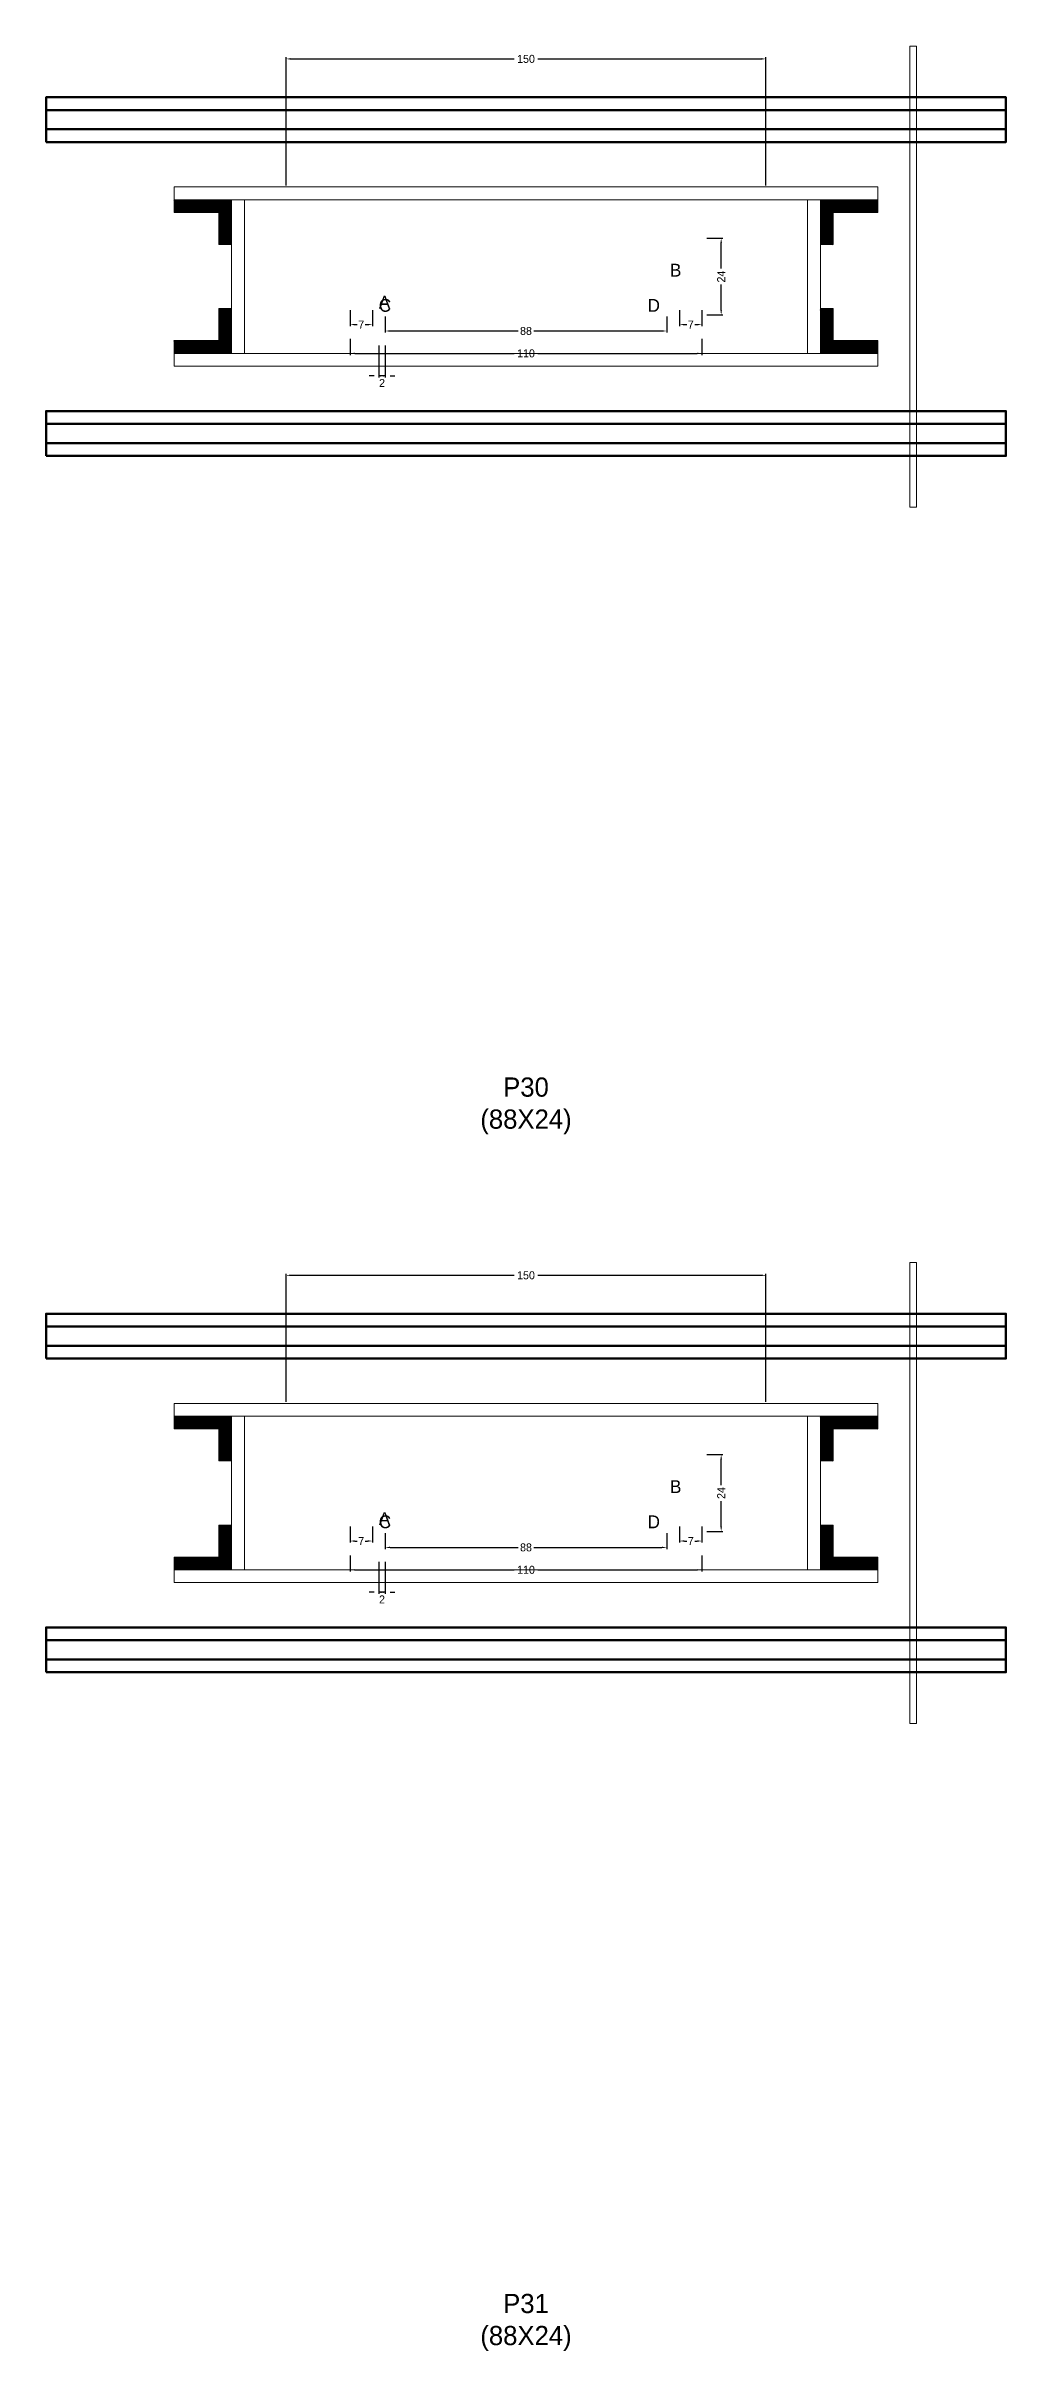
# Model space of a CAD drawing. Header units: centimetres. Extents: x -7000 to 4307, y -13306 to 295.
# Drawn here: x -150 to 150, y -11148 to -10428 of the extents above; entities that cross this region are included whole.
import ezdxf

# ---------------------------------------------------------------- set-up
doc = ezdxf.new("R2010")
doc.units = ezdxf.units.CM
for name, color, linetype in [('COTA', 241, 'Continuous'), ('GRAVATA', 224, 'Continuous'), ('Hachura', 251, 'Continuous'), ('NOMENCLATURA', 7, 'Continuous'), ('SARRAFO', 251, 'Continuous')]:
    doc.layers.add(name, color=color, linetype=linetype)
doc.dimstyles.new('cotax2', dxfattribs={"dimtxt": 2.5, "dimasz": 1.5, "dimexe": 0.5, "dimexo": 0.5, "dimgap": 0.5, "dimtad": 1, "dimcen": 2.5, "dimazin": 3, "dimtfac": 1, "dimtmove": 0, "dimatfit": 3})

# ---------------------------------------------------------------- blocks, each defined once
blk = doc.blocks.new('_CLOSEDFILLED')
at = {"color": 0, "linetype": 'BYBLOCK'}
blk.add_solid([(-1, 0.16), (0, 0), (-1, -0.16)], dxfattribs=at)
blk = doc.blocks.new('*D966')
for p, q in [((-55, -10519.5), (-55, -10524.5)), ((-53.5, -10524), (-3.75, -10524)), ((3.75, -10524), (53.5, -10524)), ((55, -10519.5), (55, -10524.5))]:
    blk.add_line(p, q)
at = {"layer": 'Defpoints'}
for p in [(-55, -10519), (55, -10519), (-55, -10524)]:
    blk.add_point(p, dxfattribs=at)
at = {"layer": 'COTA', "xscale": 1.5, "yscale": 1.5, "rotation": 180}
blk.add_blockref('_CLOSEDFILLED', (-55, -10524), dxfattribs=at)
at = {"layer": 'COTA', "xscale": 1.5, "yscale": 1.5}
blk.add_blockref('_CLOSEDFILLED', (55, -10524), dxfattribs=at)
at = {"layer": 'COTA', "insert": (0, -10524), "char_height": 2.5, "attachment_point": 5}
blk.add_mtext('110', dxfattribs=at)
blk = doc.blocks.new('*D967')
for p, q in [((-44, -10512.5), (-44, -10517.5)), ((-42.5, -10517), (-2.5, -10517)), ((2.5, -10517), (42.5, -10517)), ((44, -10512.5), (44, -10517.5))]:
    blk.add_line(p, q)
at = {"layer": 'Defpoints'}
for p in [(-44, -10512), (44, -10512), (-44, -10517)]:
    blk.add_point(p, dxfattribs=at)
at = {"layer": 'COTA', "xscale": 1.5, "yscale": 1.5, "rotation": 180}
blk.add_blockref('_CLOSEDFILLED', (-44, -10517), dxfattribs=at)
at = {"layer": 'COTA', "xscale": 1.5, "yscale": 1.5}
blk.add_blockref('_CLOSEDFILLED', (44, -10517), dxfattribs=at)
at = {"layer": 'COTA', "insert": (0, -10517), "char_height": 2.5, "attachment_point": 5}
blk.add_mtext('88', dxfattribs=at)
blk = doc.blocks.new('*D968')
for p, q in [((56.5, -10488), (61.5, -10488)), ((61, -10497.5), (61, -10489.5)), ((61, -10510.5), (61, -10502.5)), ((56.5, -10512), (61.5, -10512))]:
    blk.add_line(p, q)
at = {"layer": 'Defpoints'}
for p in [(56, -10488), (56, -10512), (61, -10512)]:
    blk.add_point(p, dxfattribs=at)
at = {"layer": 'COTA', "xscale": 1.5, "yscale": 1.5}
for p, rotation in [((61, -10488), 90), ((61, -10512), 270)]:
    blk.add_blockref('_CLOSEDFILLED', p, dxfattribs=dict(at, rotation=rotation))
at = {"layer": 'COTA', "insert": (61, -10500), "char_height": 2.5, "attachment_point": 5, "rotation": 90}
blk.add_mtext('24', dxfattribs=at)
blk = doc.blocks.new('*D969')
for p, q in [((-55, -10510.5), (-55, -10515.5)), ((-48, -10510.5), (-48, -10515.5)), ((-53.5, -10515), (-52.75, -10515)), ((-50.25, -10515), (-49.5, -10515))]:
    blk.add_line(p, q)
at = {"layer": 'Defpoints'}
for p in [(-55, -10510), (-48, -10510), (-55, -10515)]:
    blk.add_point(p, dxfattribs=at)
at = {"layer": 'COTA', "xscale": 1.5, "yscale": 1.5, "rotation": 180}
blk.add_blockref('_CLOSEDFILLED', (-55, -10515), dxfattribs=at)
at = {"layer": 'COTA', "xscale": 1.5, "yscale": 1.5}
blk.add_blockref('_CLOSEDFILLED', (-48, -10515), dxfattribs=at)
at = {"layer": 'COTA', "insert": (-51.5, -10515), "char_height": 2.5, "attachment_point": 5}
blk.add_mtext('7', dxfattribs=at)
blk = doc.blocks.new('*D970')
for p, q in [((48, -10510.5), (48, -10515.5)), ((55, -10510.5), (55, -10515.5)), ((49.5, -10515), (50.25, -10515)), ((52.75, -10515), (53.5, -10515))]:
    blk.add_line(p, q)
at = {"layer": 'Defpoints'}
for p in [(48, -10510), (55, -10510), (48, -10515)]:
    blk.add_point(p, dxfattribs=at)
at = {"layer": 'COTA', "xscale": 1.5, "yscale": 1.5, "rotation": 180}
blk.add_blockref('_CLOSEDFILLED', (48, -10515), dxfattribs=at)
at = {"layer": 'COTA', "xscale": 1.5, "yscale": 1.5}
blk.add_blockref('_CLOSEDFILLED', (55, -10515), dxfattribs=at)
at = {"layer": 'COTA', "insert": (51.5, -10515), "char_height": 2.5, "attachment_point": 5}
blk.add_mtext('7', dxfattribs=at)
blk = doc.blocks.new('*D971')
for p, q in [((-75, -10471.5), (-75, -10431.5)), ((-73.5, -10432), (-3.75, -10432)), ((3.75, -10432), (73.5, -10432)), ((75, -10471.5), (75, -10431.5))]:
    blk.add_line(p, q)
at = {"layer": 'Defpoints'}
for p in [(-75, -10432), (-75, -10472), (75, -10472)]:
    blk.add_point(p, dxfattribs=at)
at = {"layer": 'COTA', "xscale": 1.5, "yscale": 1.5, "rotation": 180}
blk.add_blockref('_CLOSEDFILLED', (-75, -10432), dxfattribs=at)
at = {"layer": 'COTA', "xscale": 1.5, "yscale": 1.5}
blk.add_blockref('_CLOSEDFILLED', (75, -10432), dxfattribs=at)
at = {"layer": 'COTA', "insert": (0, -10432), "char_height": 2.5, "attachment_point": 5}
blk.add_mtext('150', dxfattribs=at)
blk = doc.blocks.new('*D1000')
for p, q in [((-55, -10899.5), (-55, -10904.5)), ((55, -10899.5), (55, -10904.5)), ((-53.5, -10904), (-3.75, -10904)), ((3.75, -10904), (53.5, -10904))]:
    blk.add_line(p, q)
at = {"layer": 'Defpoints'}
for p in [(-55, -10899), (55, -10899), (-55, -10904)]:
    blk.add_point(p, dxfattribs=at)
at = {"layer": 'COTA', "xscale": 1.5, "yscale": 1.5, "rotation": 180}
blk.add_blockref('_CLOSEDFILLED', (-55, -10904), dxfattribs=at)
at = {"layer": 'COTA', "xscale": 1.5, "yscale": 1.5}
blk.add_blockref('_CLOSEDFILLED', (55, -10904), dxfattribs=at)
at = {"layer": 'COTA', "insert": (0, -10904), "char_height": 2.5, "attachment_point": 5}
blk.add_mtext('110', dxfattribs=at)
blk = doc.blocks.new('*D1001')
for p, q in [((-44, -10892.5), (-44, -10897.5)), ((44, -10892.5), (44, -10897.5)), ((-42.5, -10897), (-2.5, -10897)), ((2.5, -10897), (42.5, -10897))]:
    blk.add_line(p, q)
at = {"layer": 'Defpoints'}
for p in [(-44, -10892), (44, -10892), (-44, -10897)]:
    blk.add_point(p, dxfattribs=at)
at = {"layer": 'COTA', "xscale": 1.5, "yscale": 1.5, "rotation": 180}
blk.add_blockref('_CLOSEDFILLED', (-44, -10897), dxfattribs=at)
at = {"layer": 'COTA', "xscale": 1.5, "yscale": 1.5}
blk.add_blockref('_CLOSEDFILLED', (44, -10897), dxfattribs=at)
at = {"layer": 'COTA', "insert": (0, -10897), "char_height": 2.5, "attachment_point": 5}
blk.add_mtext('88', dxfattribs=at)
blk = doc.blocks.new('*D1002')
for p, q in [((56.5, -10868), (61.5, -10868)), ((61, -10877.5), (61, -10869.5)), ((61, -10890.5), (61, -10882.5)), ((56.5, -10892), (61.5, -10892))]:
    blk.add_line(p, q)
at = {"layer": 'Defpoints'}
for p in [(56, -10868), (56, -10892), (61, -10892)]:
    blk.add_point(p, dxfattribs=at)
at = {"layer": 'COTA', "xscale": 1.5, "yscale": 1.5}
for p, rotation in [((61, -10868), 90), ((61, -10892), 270)]:
    blk.add_blockref('_CLOSEDFILLED', p, dxfattribs=dict(at, rotation=rotation))
at = {"layer": 'COTA', "insert": (61, -10880), "char_height": 2.5, "attachment_point": 5, "rotation": 90}
blk.add_mtext('24', dxfattribs=at)
blk = doc.blocks.new('*D1003')
for p, q in [((-55, -10890.5), (-55, -10895.5)), ((-48, -10890.5), (-48, -10895.5)), ((-53.5, -10895), (-52.75, -10895)), ((-50.25, -10895), (-49.5, -10895))]:
    blk.add_line(p, q)
at = {"layer": 'Defpoints'}
for p in [(-55, -10890), (-48, -10890), (-55, -10895)]:
    blk.add_point(p, dxfattribs=at)
at = {"layer": 'COTA', "xscale": 1.5, "yscale": 1.5, "rotation": 180}
blk.add_blockref('_CLOSEDFILLED', (-55, -10895), dxfattribs=at)
at = {"layer": 'COTA', "xscale": 1.5, "yscale": 1.5}
blk.add_blockref('_CLOSEDFILLED', (-48, -10895), dxfattribs=at)
at = {"layer": 'COTA', "insert": (-51.5, -10895), "char_height": 2.5, "attachment_point": 5}
blk.add_mtext('7', dxfattribs=at)
blk = doc.blocks.new('*D1004')
for p, q in [((48, -10890.5), (48, -10895.5)), ((55, -10890.5), (55, -10895.5)), ((49.5, -10895), (50.25, -10895)), ((52.75, -10895), (53.5, -10895))]:
    blk.add_line(p, q)
at = {"layer": 'Defpoints'}
for p in [(48, -10890), (55, -10890), (48, -10895)]:
    blk.add_point(p, dxfattribs=at)
at = {"layer": 'COTA', "xscale": 1.5, "yscale": 1.5, "rotation": 180}
blk.add_blockref('_CLOSEDFILLED', (48, -10895), dxfattribs=at)
at = {"layer": 'COTA', "xscale": 1.5, "yscale": 1.5}
blk.add_blockref('_CLOSEDFILLED', (55, -10895), dxfattribs=at)
at = {"layer": 'COTA', "insert": (51.5, -10895), "char_height": 2.5, "attachment_point": 5}
blk.add_mtext('7', dxfattribs=at)
blk = doc.blocks.new('*D1005')
for p, q in [((-75, -10851.5), (-75, -10811.5)), ((-73.5, -10812), (-3.75, -10812)), ((3.75, -10812), (73.5, -10812)), ((75, -10851.5), (75, -10811.5))]:
    blk.add_line(p, q)
at = {"layer": 'Defpoints'}
for p in [(-75, -10812), (-75, -10852), (75, -10852)]:
    blk.add_point(p, dxfattribs=at)
at = {"layer": 'COTA', "xscale": 1.5, "yscale": 1.5, "rotation": 180}
blk.add_blockref('_CLOSEDFILLED', (-75, -10812), dxfattribs=at)
at = {"layer": 'COTA', "xscale": 1.5, "yscale": 1.5}
blk.add_blockref('_CLOSEDFILLED', (75, -10812), dxfattribs=at)
at = {"layer": 'COTA', "insert": (0, -10812), "char_height": 2.5, "attachment_point": 5}
blk.add_mtext('150', dxfattribs=at)

msp = doc.modelspace()

# ---------------------------------------------------------------- hatches: boundary and pattern name
at = {"layer": 'SARRAFO'}
h = msp.add_hatch(dxfattribs=at)
h.set_pattern_fill('SOLID', scale=2)
h.paths.add_polyline_path([(-110, -10480), (-96, -10480), (-96, -10476), (-110, -10476)])
h = msp.add_hatch(dxfattribs=at)
h.set_pattern_fill('SOLID', scale=2)
h.paths.add_polyline_path([(-96, -10490), (-92, -10490), (-92, -10476), (-96, -10476)])
h = msp.add_hatch(dxfattribs=at)
h.set_pattern_fill('SOLID', scale=2)
h.paths.add_polyline_path([(92, -10490), (96, -10490), (96, -10476), (92, -10476)])
h = msp.add_hatch(dxfattribs=at)
h.set_pattern_fill('SOLID', scale=2)
h.paths.add_polyline_path([(96, -10480), (110, -10480), (110, -10476), (96, -10476)])
h = msp.add_hatch(dxfattribs=at)
h.set_pattern_fill('SOLID', scale=2)
h.paths.add_polyline_path([(-96, -10524), (-92, -10524), (-92, -10510), (-96, -10510)])
h = msp.add_hatch(dxfattribs=at)
h.set_pattern_fill('SOLID', scale=2)
h.paths.add_polyline_path([(92, -10524), (96, -10524), (96, -10510), (92, -10510)])
h = msp.add_hatch(dxfattribs=at)
h.set_pattern_fill('SOLID', scale=2)
h.paths.add_polyline_path([(-110, -10524), (-96, -10524), (-96, -10520), (-110, -10520)])
h = msp.add_hatch(dxfattribs=at)
h.set_pattern_fill('SOLID', scale=2)
h.paths.add_polyline_path([(96, -10524), (110, -10524), (110, -10520), (96, -10520)])
h = msp.add_hatch(dxfattribs=at)
h.set_pattern_fill('SOLID', scale=2)
h.paths.add_polyline_path([(-110, -10860), (-96, -10860), (-96, -10856), (-110, -10856)])
h = msp.add_hatch(dxfattribs=at)
h.set_pattern_fill('SOLID', scale=2)
h.paths.add_polyline_path([(-96, -10870), (-92, -10870), (-92, -10856), (-96, -10856)])
h = msp.add_hatch(dxfattribs=at)
h.set_pattern_fill('SOLID', scale=2)
h.paths.add_polyline_path([(92, -10870), (96, -10870), (96, -10856), (92, -10856)])
h = msp.add_hatch(dxfattribs=at)
h.set_pattern_fill('SOLID', scale=2)
h.paths.add_polyline_path([(96, -10860), (110, -10860), (110, -10856), (96, -10856)])
h = msp.add_hatch(dxfattribs=at)
h.set_pattern_fill('SOLID', scale=2)
h.paths.add_polyline_path([(-96, -10904), (-92, -10904), (-92, -10890), (-96, -10890)])
h = msp.add_hatch(dxfattribs=at)
h.set_pattern_fill('SOLID', scale=2)
h.paths.add_polyline_path([(92, -10904), (96, -10904), (96, -10890), (92, -10890)])
h = msp.add_hatch(dxfattribs=at)
h.set_pattern_fill('SOLID', scale=2)
h.paths.add_polyline_path([(-110, -10904), (-96, -10904), (-96, -10900), (-110, -10900)])
h = msp.add_hatch(dxfattribs=at)
h.set_pattern_fill('SOLID', scale=2)
h.paths.add_polyline_path([(96, -10904), (110, -10904), (110, -10900), (96, -10900)])

# ---------------------------------------------------------------- linework, layer by layer
at = {"layer": 'GRAVATA', "lineweight": 50}
for points in [[(-150, -10458), (150, -10458), (150, -10444), (-150, -10444)], [(-150, -10454), (150, -10454), (150, -10448), (-150, -10448)], [(-150, -10556), (150, -10556), (150, -10542), (-150, -10542)], [(-150, -10552), (150, -10552), (150, -10546), (-150, -10546)], [(-150, -10838), (150, -10838), (150, -10824), (-150, -10824)], [(-150, -10834), (150, -10834), (150, -10828), (-150, -10828)], [(-150, -10936), (150, -10936), (150, -10922), (-150, -10922)], [(-150, -10932), (150, -10932), (150, -10926), (-150, -10926)]]:
    msp.add_lwpolyline(points, close=True, dxfattribs=at)
at = {"layer": 'Hachura', "lineweight": 13}
for points in [[(120, -10572), (122, -10572), (122, -10428), (120, -10428)], [(120, -10952), (122, -10952), (122, -10808), (120, -10808)]]:
    msp.add_lwpolyline(points, close=True, dxfattribs=at)
at = {"layer": 'Hachura', "lineweight": 18}
for points in [[(-110, -10476), (110, -10476), (110, -10472), (-110, -10472)], [(-92, -10524), (-88, -10524), (-88, -10476), (-92, -10476)], [(88, -10524), (92, -10524), (92, -10476), (88, -10476)], [(-110, -10528), (110, -10528), (110, -10524), (-110, -10524)], [(-110, -10856), (110, -10856), (110, -10852), (-110, -10852)], [(-92, -10904), (-88, -10904), (-88, -10856), (-92, -10856)], [(88, -10904), (92, -10904), (92, -10856), (88, -10856)], [(-110, -10908), (110, -10908), (110, -10904), (-110, -10904)]]:
    msp.add_lwpolyline(points, close=True, dxfattribs=at)
at = {"layer": 'SARRAFO', "lineweight": 13}
for points in [[(-110, -10480), (-96, -10480), (-96, -10476), (-110, -10476)], [(-96, -10490), (-92, -10490), (-92, -10476), (-96, -10476)], [(92, -10490), (96, -10490), (96, -10476), (92, -10476)], [(96, -10480), (110, -10480), (110, -10476), (96, -10476)], [(-96, -10524), (-92, -10524), (-92, -10510), (-96, -10510)], [(92, -10524), (96, -10524), (96, -10510), (92, -10510)], [(-110, -10524), (-96, -10524), (-96, -10520), (-110, -10520)], [(96, -10524), (110, -10524), (110, -10520), (96, -10520)], [(-110, -10860), (-96, -10860), (-96, -10856), (-110, -10856)], [(-96, -10870), (-92, -10870), (-92, -10856), (-96, -10856)], [(92, -10870), (96, -10870), (96, -10856), (92, -10856)], [(96, -10860), (110, -10860), (110, -10856), (96, -10856)], [(-96, -10904), (-92, -10904), (-92, -10890), (-96, -10890)], [(92, -10904), (96, -10904), (96, -10890), (92, -10890)], [(-110, -10904), (-96, -10904), (-96, -10900), (-110, -10900)], [(96, -10904), (110, -10904), (110, -10900), (96, -10900)]]:
    msp.add_lwpolyline(points, close=True, dxfattribs=at)

# ---------------------------------------------------------------- texts
at = {"layer": 'NOMENCLATURA'}
for s, p in [('B', (45, -10500)), ('A', (-46, -10510)), ('C', (-46, -10511)), ('D', (38, -10511)), ('B', (45, -10880)), ('A', (-46, -10890)), ('C', (-46, -10891)), ('D', (38, -10891))]:
    msp.add_text(s, height=4, dxfattribs=at).set_placement(p)
at = {"layer": 'NOMENCLATURA', "char_height": 6, "attachment_point": 8}
for s, insert in [('P30\\P(88X24)', (0, -10768)), ('P31\\P(88X24)', (0, -11148))]:
    msp.add_mtext(s, dxfattribs=dict(at, insert=insert))

# ---------------------------------------------------------------- dimensions: what is measured, and where the dimension line sits
at = {"layer": 'COTA'}
for base, p1, p2, picture, middle in [((-75, -10432), (-75, -10472), (75, -10472), '*D971', (0, -10432)), ((-55, -10515), (-55, -10510), (-48, -10510), '*D969', (-51.5, -10515)), ((-44, -10517), (-44, -10512), (44, -10512), '*D967', (0, -10517)), ((48, -10515), (48, -10510), (55, -10510), '*D970', (51.5, -10515)), ((-55, -10524), (-55, -10519), (55, -10519), '*D966', (0, -10524)), ((-75, -10812), (-75, -10852), (75, -10852), '*D1005', (0, -10812)), ((-55, -10895), (-55, -10890), (-48, -10890), '*D1003', (-51.5, -10895)), ((-44, -10897), (-44, -10892), (44, -10892), '*D1001', (0, -10897)), ((48, -10895), (48, -10890), (55, -10890), '*D1004', (51.5, -10895)), ((-55, -10904), (-55, -10899), (55, -10899), '*D1000', (0, -10904))]:
    dim = msp.add_linear_dim(base=base, p1=p1, p2=p2, dimstyle='cotax2', dxfattribs=at)
    dim.commit()
    dim.dimension.update_dxf_attribs({"geometry": picture, "text_midpoint": middle})
for base, p1, p2, picture, middle in [((61, -10512), (56, -10512), (56, -10488), '*D968', (61, -10500)), ((61, -10892), (56, -10892), (56, -10868), '*D1002', (61, -10880))]:
    dim = msp.add_linear_dim(base=base, p1=p1, p2=p2, angle=90, dimstyle='cotax2', dxfattribs=at)
    dim.commit()
    dim.dimension.update_dxf_attribs({"geometry": picture, "text_midpoint": middle})
for base, p1, p2 in [((-44, -10531), (-44, -10521), (-46, -10521)), ((-44, -10911), (-44, -10901), (-46, -10901))]:
    msp.add_linear_dim(base=base, p1=p1, p2=p2, dimstyle='cotax2', dxfattribs=at).render()

doc.saveas('drawing.dxf')
